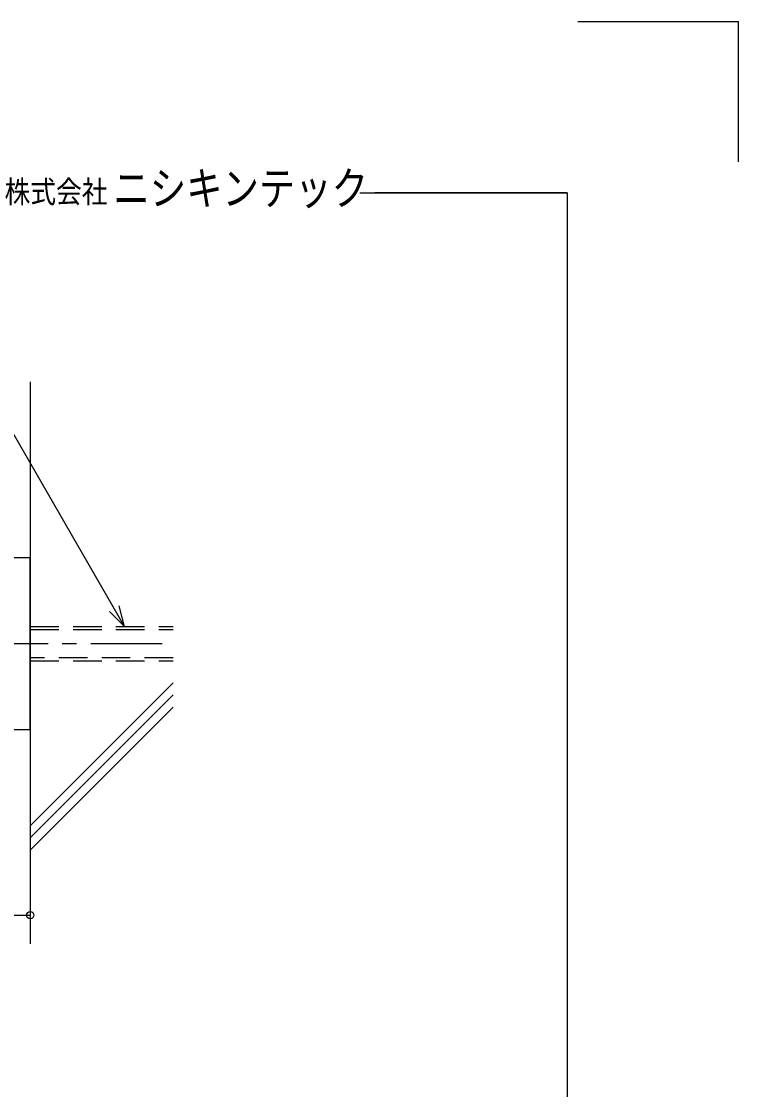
# Model space of a CAD drawing. Units: millimetres on the paper, scale 1:5. Extents: x -210 to 210, y -148 to 148.
# Drawn here: x 159.8 to 210, y 73.7 to 148.5 of the extents above; entities that cross this region are included whole.
import ezdxf
from ezdxf.enums import TextEntityAlignment as Align

# ---------------------------------------------------------------- set-up
doc = ezdxf.new("R2010")
doc.units = ezdxf.units.MM
doc.linetypes.add('CHAIN1', pattern=[8, 5, -1, 1, -1])
doc.linetypes.add('DASHED2', pattern=[3, 2, -1])
for name, color, linetype in [('0-3_04', 2, 'Continuous'), ('0-4_05', 3, 'Continuous'), ('0-5_06', 6, 'Continuous'), ('1-5_図枠1_1', 7, 'Continuous')]:
    doc.layers.add(name, color=color, linetype=linetype)
doc.styles.add('ＭＳ ゴシック', font='')
doc.styles.get('ＭＳ ゴシック').set_extended_font_data('MS Gothic')

msp = doc.modelspace()

# ---------------------------------------------------------------- linework, layer by layer
at = {"layer": '0-3_04'}
for p, q in [((160.399, 123.268), (160.399, 83.951)), ((170.399, 102.207), (160.399, 92.207)), ((170.399, 101.358), (160.399, 91.358)), ((160.399, 90.509), (170.399, 100.509))]:
    msp.add_line(p, q, dxfattribs=at)
at = {"layer": '0-3_04', "linetype": 'CHAIN1'}
msp.add_line((124.64, 104.951), (170.399, 104.951), dxfattribs=at)
at = {"layer": '0-4_05', "linetype": 'DASHED2'}
for p, q in [((160.399, 106.151), (170.399, 106.151)), ((160.399, 105.951), (170.399, 105.951)), ((170.399, 103.951), (160.399, 103.951)), ((160.399, 103.751), (170.399, 103.751))]:
    msp.add_line(p, q, dxfattribs=at)
at = {"layer": '0-4_05'}
msp.add_line((150.199, 98.951), (160.399, 98.951), dxfattribs=at)
msp.add_lwpolyline([(160.399, 98.951), (160.399, 110.951), (150.199, 110.951)], dxfattribs=at)
at = {"layer": '0-5_06'}
for p, q in [((167.005, 106.151), (165.944, 107.212)), ((167.005, 106.151), (166.616, 107.6)), ((144.399, 85.951), (160.399, 85.951))]:
    msp.add_line(p, q, dxfattribs=at)
msp.add_lwpolyline([(167.005, 106.151), (157.882, 121.951), (123.907, 121.951)], dxfattribs=at)
msp.add_circle((160.399, 85.951), 0.25, dxfattribs=at)
at = {"layer": '1-5_図枠1_1'}
for p, q in [((198.744, 148.5), (210, 148.5)), ((210, 138.675), (210, 148.5)), ((183.485, 136.5), (198, 136.5)), ((198, 136.5), (184.514, 136.5)), ((198, 136.5), (198, -141.5))]:
    msp.add_line(p, q, dxfattribs=at)

# ---------------------------------------------------------------- texts
at = {"layer": '1-5_図枠1_1', "style": 'ＭＳ ゴシック'}
for s, height, width, p in [('株式会社', 1.555, 0.85, (158.597, 135.331)), ('ニシキンテック', 2.333, 0.8, (166.224, 134.952))]:
    msp.add_text(s, height=height, dxfattribs=dict(at, width=width)).set_placement(p, align=Align.BOTTOM_LEFT)

doc.saveas('drawing.dxf')
